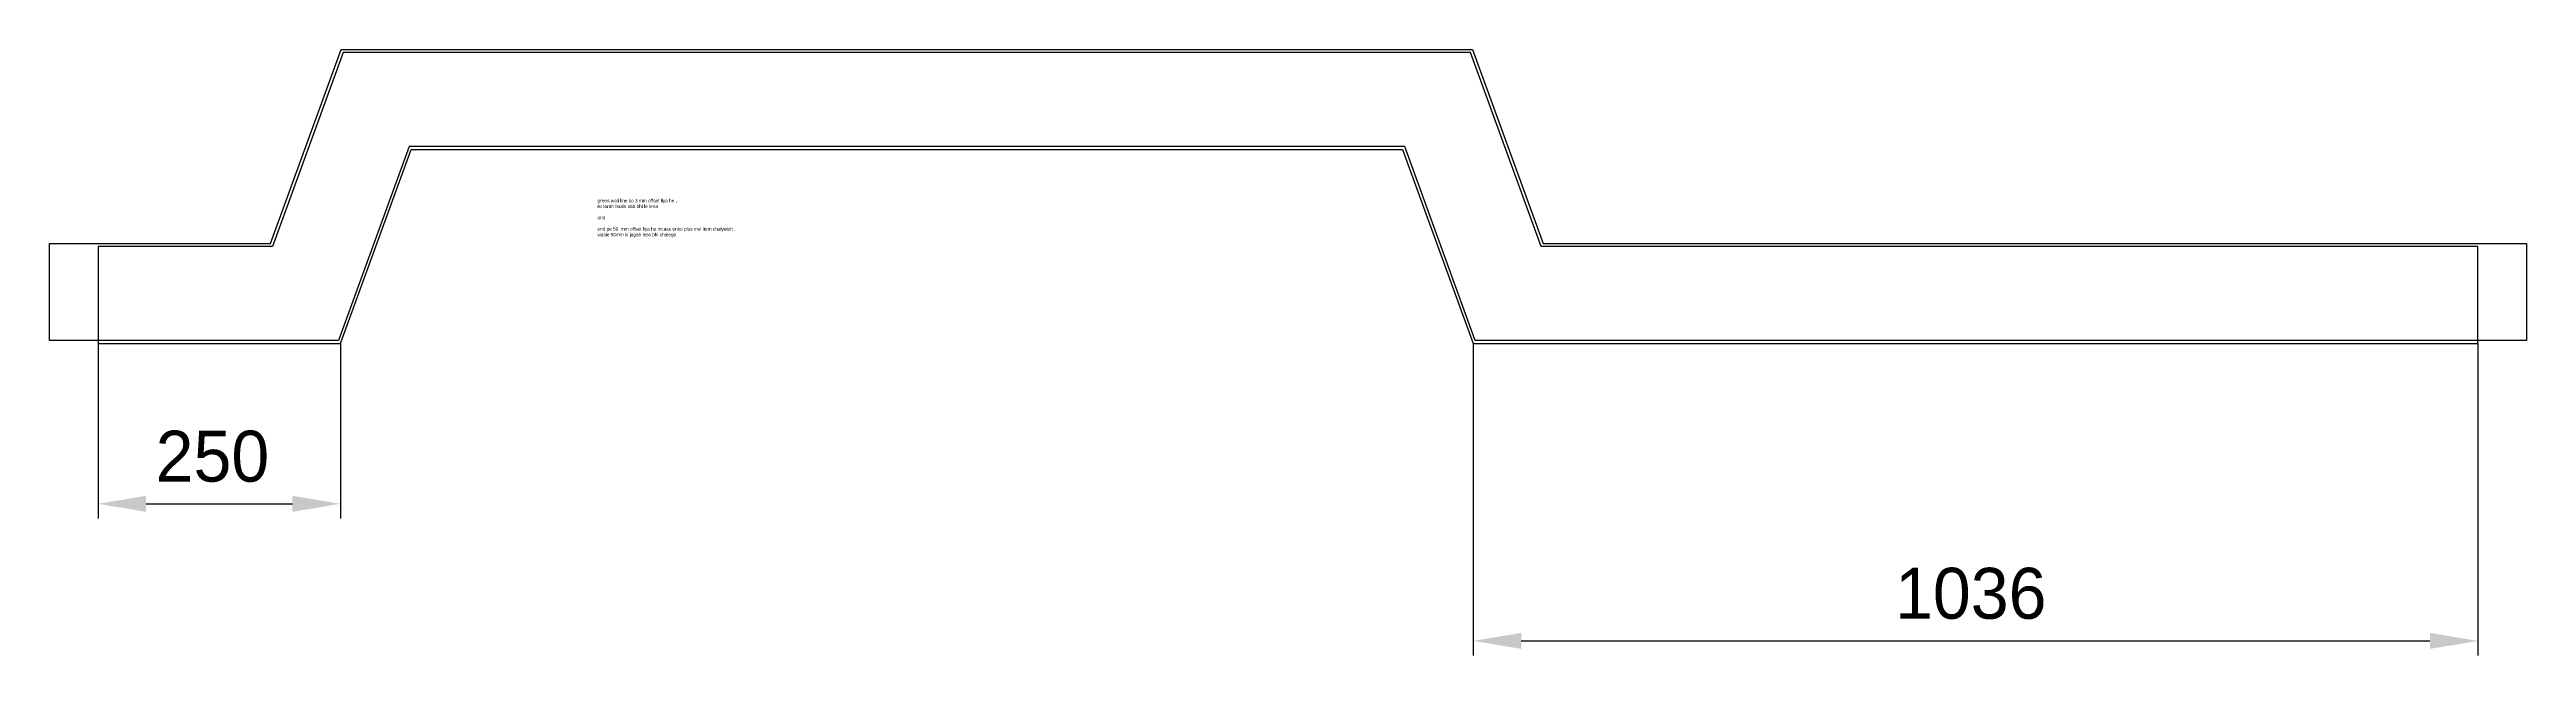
# Model space of a CAD drawing. Extents: x -884 to 1670, y -1336 to -711.
import ezdxf

# ---------------------------------------------------------------- set-up
doc = ezdxf.new("R2010")
doc.units = 0
doc.header["$PDSIZE"] = -1
doc.layers.get('0').update_dxf_attribs({"linetype": 'CONTINUOUS'})
doc.layers.get('DEFPOINTS').update_dxf_attribs({"linetype": 'CONTINUOUS'})
doc.dimstyles.get("Standard").update_dxf_attribs({"dimtxt": 0.18, "dimasz": 0.18, "dimexe": 0.18, "dimexo": 0.0625, "dimgap": 0.09, "dimtad": 0, "dimtih": 1, "dimtoh": 1, "dimzin": 0, "dimcen": 0.09, "dimazin": 3, "dimtfac": 1, "dimtofl": 0, "dimtmove": 0, "dimatfit": 3})

# ---------------------------------------------------------------- blocks, each defined once
blk = doc.blocks.new('*U3')
at = {"color": 0}
blk.add_text('250', height=52.5, dxfattribs=at).set_placement((-774.6, -1156.6))
blk = doc.blocks.new('*D2')
at = {"color": 0}
for p, q in [((-834, -1014), (-834, -1194.5)), ((-584, -1014), (-584, -1194.5)), ((-784.5, -1179.5), (-633.5, -1179.5))]:
    blk.add_line(p, q, dxfattribs=at)
for points in [[(-784.5, -1171.2), (-784.5, -1187.7), (-834, -1179.5)], [(-633.5, -1171.2), (-633.5, -1187.7), (-584, -1179.5)]]:
    blk.add_solid(points, dxfattribs=at)
at = {"layer": 'DEFPOINTS', "color": 0}
for p in [(-834, -1014), (-584, -1014), (-584, -1179.5)]:
    blk.add_point(p, dxfattribs=at)
at = {"color": 3}
blk.add_blockref('*U3', (0, 0), dxfattribs=at)
blk = doc.blocks.new('*U5')
at = {"color": 0}
blk.add_text('1036', height=52.5, dxfattribs=at).set_placement((1018.9, -1298))
blk = doc.blocks.new('*D4')
at = {"color": 0}
for p, q in [((584, -1014), (584, -1335.9)), ((1620, -1014), (1620, -1335.9)), ((633.5, -1320.9), (1570.5, -1320.9))]:
    blk.add_line(p, q, dxfattribs=at)
for points in [[(633.5, -1312.6), (633.5, -1329.1), (584, -1320.9)], [(1570.5, -1312.6), (1570.5, -1329.1), (1620, -1320.9)]]:
    blk.add_solid(points, dxfattribs=at)
at = {"layer": 'DEFPOINTS', "color": 0}
for p in [(584, -1014), (1620, -1014), (1620, -1320.9)]:
    blk.add_point(p, dxfattribs=at)
at = {"color": 3}
blk.add_blockref('*U5', (0, 0), dxfattribs=at)
blk = doc.blocks.new('*U6')
at = {"color": 3}
for s, p in [('green wali line ko 3 mm offset liya he ,', (-319, -868.6)), ('and', (-319, -886.1)), ('isi tarah baaki sab bhi le lena', (-319, -874.4)), ('wasie 50mm ki jagah less bhi chalega', (-319, -903.6)), ('end pe 50  mm offset liya he incase unko plus mei item chaiyetoh ,', (-319, -897.8))]:
    blk.add_text(s, height=3.5, dxfattribs=at).set_placement(p)

msp = doc.modelspace()

# ---------------------------------------------------------------- linework, layer by layer
at = {"color": 3, "linetype": 'CONTINUOUS'}
msp.add_lwpolyline([(583.3, -711), (656.1, -911), (1670, -911), (1670, -1011), (586.1, -1011), (513.3, -811), (-513.3, -811), (-586.1, -1011), (-884, -1011), (-884, -911), (-656.1, -911), (-583.3, -711)], close=True, dxfattribs=at)
at = {"color": 7, "linetype": 'CONTINUOUS'}
msp.add_lwpolyline([(-834, -914), (-834, -1014), (-584, -1014), (-511.2, -814), (511.2, -814), (584, -1014), (1620, -1014), (1620, -914), (654, -914), (581.2, -714), (-581.2, -714), (-654, -914)], close=True, dxfattribs=at)

# ---------------------------------------------------------------- block references
at = {"color": 3}
msp.add_blockref('*U6', (0, 0), dxfattribs=at)

# ---------------------------------------------------------------- dimensions: what is measured, and where the dimension line sits
for base, p1, p2, picture, middle in [((-584, -1179.5), (-834, -1014), (-584, -1014), '*D2', (-709, -1130.4)), ((1620, -1320.9), (584, -1014), (1620, -1014), '*D4', (1102, -1271.8))]:
    dim = msp.add_linear_dim(base=base, p1=p1, p2=p2, dimstyle='Standard', override={"dimscale": 15, "dimtxt": 3.5, "dimasz": 3.302, "dimexe": 1, "dimexo": 0, "dimgap": 1.524, "dimtih": 1, "dimtoh": 1, "dimdec": 0, "dimzin": 1, "dimadec": 2, "dimtdec": 0, "dimtzin": 1})
    dim.commit()
    dim.dimension.update_dxf_attribs({"geometry": picture, "text_midpoint": middle})

doc.saveas('drawing.dxf')
